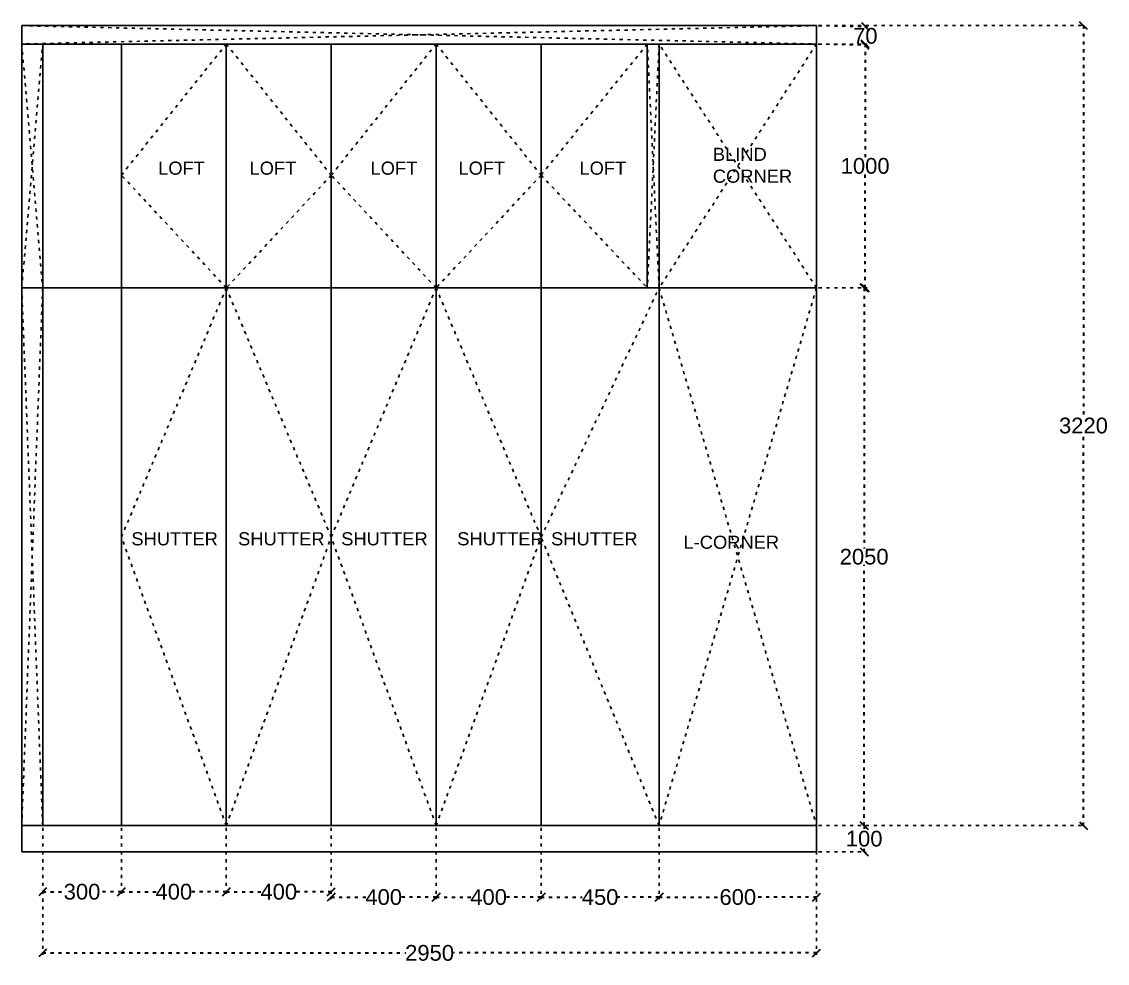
# Model space of a CAD drawing. Header units: millimetres. Extents: x 221542 to 643377, y 20779 to 241923.
# Drawn here: x 315846 to 319985, y 111961 to 115551 of the extents above; entities that cross this region are included whole.
import ezdxf

# ---------------------------------------------------------------- set-up
doc = ezdxf.new("R2010")
doc.units = ezdxf.units.MM
doc.header["$MEASUREMENT"] = 0
doc.linetypes.add('ACAD_ISO03W100', pattern=[30, 12, -18])
doc.layers.add('Walls', color=253, linetype='Continuous')
doc.styles.get("Standard").update_dxf_attribs({"font": 'arial.ttf'})
doc.dimstyles.get("Standard").update_dxf_attribs({"dimtxt": 60, "dimasz": 30, "dimexe": 7.75, "dimexo": 8.13, "dimgap": 0.63, "dimtad": 0, "dimtih": 1, "dimtoh": 1, "dimdec": 0, "dimzin": 0, "dimtxsty": 'Standard', "dimblk": 'OBLIQUE', "dimcen": 2.25, "dimclrd": 1, "dimclre": 1, "dimclrt": 1, "dimadec": 0, "dimazin": 0, "dimtfac": 1, "dimtdec": 0, "dimtofl": 0, "dimtmove": 0, "dimatfit": 3, "dimfxl": 1, "dimtolj": 1, "dimtzin": 0, "dimlwd": 30, "dimarcsym": 0})

# ---------------------------------------------------------------- blocks, each defined once
blk = doc.blocks.new('_Oblique')
at = {"color": 0, "linetype": 'ByBlock', "lineweight": -2}
blk.add_line((-0.5, -0.5), (0.5, 0.5), dxfattribs=at)
blk = doc.blocks.new('*D1068')
at = {"layer": 'Defpoints', "color": 0, "linetype": 'ACAD_ISO03W100', "transparency": 16777216}
for p in [(318876, 115535.5), (318874.4, 115465.5), (319061.4, 115461.2)]:
    blk.add_point(p, dxfattribs=at)
at = {"layer": 'Walls', "color": 1, "linetype": 'ACAD_ISO03W100', "lineweight": -2, "transparency": 16777216}
for p, q in [((318884.1, 115535.3), (319070.7, 115531)), ((318882.5, 115465.3), (319069.1, 115461))]:
    blk.add_line(p, q, dxfattribs=at)
at = {"layer": 'Walls', "color": 1, "linetype": 'ACAD_ISO03W100', "lineweight": 30, "transparency": 16777216}
for p, q in [((319063, 115531.2), (319062.9, 115527.5)), ((319061.4, 115461.2), (319061.5, 115464.9))]:
    blk.add_line(p, q, dxfattribs=at)
at = {"layer": 'Walls', "color": 1, "linetype": 'ACAD_ISO03W100', "lineweight": 30, "transparency": 16777216, "xscale": 30, "yscale": 30, "zscale": 30}
for p, rotation in [((319063, 115531.2), 88.67657053874741), ((319061.4, 115461.2), 268.6765705387475)]:
    blk.add_blockref('_Oblique', p, dxfattribs=dict(at, rotation=rotation))
at = {"layer": 'Walls', "color": 1, "linetype": 'ACAD_ISO03W100', "transparency": 16777216, "insert": (319062.2, 115496.2), "char_height": 60, "attachment_point": 5}
blk.add_mtext('\\A1;70', dxfattribs=at)
blk = doc.blocks.new('*D1069')
at = {"layer": 'Defpoints', "color": 0, "linetype": 'ACAD_ISO03W100', "transparency": 16777216}
for p in [(318876, 115465.5), (318876, 114535.5), (319061.5, 114535.5)]:
    blk.add_point(p, dxfattribs=at)
at = {"layer": 'Walls', "color": 1, "linetype": 'ACAD_ISO03W100', "lineweight": -2, "transparency": 16777216}
for p, q in [((318884.1, 115465.5), (319069.2, 115465.5)), ((318884.1, 114535.5), (319069.2, 114535.5))]:
    blk.add_line(p, q, dxfattribs=at)
at = {"layer": 'Walls', "color": 1, "linetype": 'ACAD_ISO03W100', "lineweight": 30, "transparency": 16777216}
for p, q in [((319061.5, 115465.5), (319061.5, 115031.8)), ((319061.5, 114535.5), (319061.5, 114969.2))]:
    blk.add_line(p, q, dxfattribs=at)
at = {"layer": 'Walls', "color": 1, "linetype": 'ACAD_ISO03W100', "lineweight": 30, "transparency": 16777216, "xscale": 30, "yscale": 30, "zscale": 30}
for p, rotation in [((319061.5, 115465.5), 90), ((319061.5, 114535.5), 270)]:
    blk.add_blockref('_Oblique', p, dxfattribs=dict(at, rotation=rotation))
at = {"layer": 'Walls', "color": 1, "linetype": 'ACAD_ISO03W100', "transparency": 16777216, "insert": (319061.5, 115000.5), "char_height": 60, "attachment_point": 5}
blk.add_mtext('\\A1;1000', dxfattribs=at)
blk = doc.blocks.new('*D1070')
at = {"layer": 'Defpoints', "color": 0, "linetype": 'ACAD_ISO03W100', "transparency": 16777216}
for p in [(318876, 114535.5), (318876, 112485.5), (319057.7, 112485.5)]:
    blk.add_point(p, dxfattribs=at)
at = {"layer": 'Walls', "color": 1, "linetype": 'ACAD_ISO03W100', "lineweight": -2, "transparency": 16777216}
for p, q in [((318884.1, 114535.5), (319065.5, 114535.5)), ((318884.1, 112485.5), (319065.5, 112485.5))]:
    blk.add_line(p, q, dxfattribs=at)
at = {"layer": 'Walls', "color": 1, "linetype": 'ACAD_ISO03W100', "lineweight": 30, "transparency": 16777216}
for p, q in [((319057.7, 114535.5), (319057.7, 113541.8)), ((319057.7, 112485.5), (319057.7, 113479.2))]:
    blk.add_line(p, q, dxfattribs=at)
at = {"layer": 'Walls', "color": 1, "linetype": 'ACAD_ISO03W100', "lineweight": 30, "transparency": 16777216, "xscale": 30, "yscale": 30, "zscale": 30}
for p, rotation in [((319057.7, 114535.5), 90), ((319057.7, 112485.5), 270)]:
    blk.add_blockref('_Oblique', p, dxfattribs=dict(at, rotation=rotation))
at = {"layer": 'Walls', "color": 1, "linetype": 'ACAD_ISO03W100', "transparency": 16777216, "insert": (319057.7, 113510.5), "char_height": 60, "attachment_point": 5}
blk.add_mtext('\\A1;2050', dxfattribs=at)
blk = doc.blocks.new('*D1071')
at = {"layer": 'Defpoints', "color": 0, "linetype": 'ACAD_ISO03W100', "transparency": 16777216}
for p in [(318876, 112485.5), (319057.7, 112485.5), (318876, 112385.5)]:
    blk.add_point(p, dxfattribs=at)
at = {"layer": 'Walls', "color": 1, "linetype": 'ACAD_ISO03W100', "lineweight": -2, "transparency": 16777216}
for p, q in [((318884.1, 112485.5), (319065.5, 112485.5)), ((318884.1, 112385.5), (319065.5, 112385.5))]:
    blk.add_line(p, q, dxfattribs=at)
at = {"layer": 'Walls', "color": 1, "linetype": 'ACAD_ISO03W100', "lineweight": 30, "transparency": 16777216}
for p, q in [((319057.7, 112485.5), (319057.7, 112466.8)), ((319057.7, 112385.5), (319057.7, 112404.2))]:
    blk.add_line(p, q, dxfattribs=at)
at = {"layer": 'Walls', "color": 1, "linetype": 'ACAD_ISO03W100', "lineweight": 30, "transparency": 16777216, "xscale": 30, "yscale": 30, "zscale": 30}
for p, rotation in [((319057.7, 112485.5), 90), ((319057.7, 112385.5), 270)]:
    blk.add_blockref('_Oblique', p, dxfattribs=dict(at, rotation=rotation))
at = {"layer": 'Walls', "color": 1, "linetype": 'ACAD_ISO03W100', "transparency": 16777216, "insert": (319057.7, 112435.5), "char_height": 60, "attachment_point": 5}
blk.add_mtext('\\A1;100', dxfattribs=at)
blk = doc.blocks.new('*D1072')
at = {"layer": 'Defpoints', "color": 0, "linetype": 'ACAD_ISO03W100', "transparency": 16777216}
for p in [(318276, 112485.5), (318876, 112485.5), (318276, 112212.8)]:
    blk.add_point(p, dxfattribs=at)
at = {"layer": 'Walls', "color": 1, "linetype": 'ACAD_ISO03W100', "lineweight": -2, "transparency": 16777216}
for p, q in [((318276, 112477.4), (318276, 112205)), ((318876, 112477.4), (318876, 112205))]:
    blk.add_line(p, q, dxfattribs=at)
at = {"layer": 'Walls', "color": 1, "linetype": 'ACAD_ISO03W100', "lineweight": 30, "transparency": 16777216}
for p, q in [((318276, 112212.8), (318509, 112212.8)), ((318876, 112212.8), (318643, 112212.8))]:
    blk.add_line(p, q, dxfattribs=at)
at = {"layer": 'Walls', "color": 1, "linetype": 'ACAD_ISO03W100', "lineweight": 30, "transparency": 16777216, "xscale": 30, "yscale": 30, "zscale": 30, "rotation": 180}
blk.add_blockref('_Oblique', (318276, 112212.8), dxfattribs=at)
at = {"layer": 'Walls', "color": 1, "linetype": 'ACAD_ISO03W100', "lineweight": 30, "transparency": 16777216, "xscale": 30, "yscale": 30, "zscale": 30}
blk.add_blockref('_Oblique', (318876, 112212.8), dxfattribs=at)
at = {"layer": 'Walls', "color": 1, "linetype": 'ACAD_ISO03W100', "transparency": 16777216, "insert": (318576, 112212.8), "char_height": 60, "attachment_point": 5}
blk.add_mtext('\\A1;600', dxfattribs=at)
blk = doc.blocks.new('*D1073')
at = {"layer": 'Defpoints', "color": 0, "linetype": 'ACAD_ISO03W100', "transparency": 16777216}
for p in [(317826, 112485.5), (318276, 112485.5), (317826, 112212.8)]:
    blk.add_point(p, dxfattribs=at)
at = {"layer": 'Walls', "color": 1, "linetype": 'ACAD_ISO03W100', "lineweight": -2, "transparency": 16777216}
for p, q in [((317826, 112477.4), (317826, 112205)), ((318276, 112477.4), (318276, 112205))]:
    blk.add_line(p, q, dxfattribs=at)
at = {"layer": 'Walls', "color": 1, "linetype": 'ACAD_ISO03W100', "lineweight": 30, "transparency": 16777216}
for p, q in [((317826, 112212.8), (317983, 112212.8)), ((318276, 112212.8), (318119, 112212.8))]:
    blk.add_line(p, q, dxfattribs=at)
at = {"layer": 'Walls', "color": 1, "linetype": 'ACAD_ISO03W100', "lineweight": 30, "transparency": 16777216, "xscale": 30, "yscale": 30, "zscale": 30, "rotation": 180}
blk.add_blockref('_Oblique', (317826, 112212.8), dxfattribs=at)
at = {"layer": 'Walls', "color": 1, "linetype": 'ACAD_ISO03W100', "lineweight": 30, "transparency": 16777216, "xscale": 30, "yscale": 30, "zscale": 30}
blk.add_blockref('_Oblique', (318276, 112212.8), dxfattribs=at)
at = {"layer": 'Walls', "color": 1, "linetype": 'ACAD_ISO03W100', "transparency": 16777216, "insert": (318051, 112212.8), "char_height": 60, "attachment_point": 5}
blk.add_mtext('\\A1;450', dxfattribs=at)
blk = doc.blocks.new('*D1074')
at = {"layer": 'Defpoints', "color": 0, "linetype": 'ACAD_ISO03W100', "transparency": 16777216}
for p in [(317426, 112485.5), (317826, 112485.5), (317426, 112212.8)]:
    blk.add_point(p, dxfattribs=at)
at = {"layer": 'Walls', "color": 1, "linetype": 'ACAD_ISO03W100', "lineweight": -2, "transparency": 16777216}
for p, q in [((317426, 112477.4), (317426, 112205)), ((317826, 112477.4), (317826, 112205))]:
    blk.add_line(p, q, dxfattribs=at)
at = {"layer": 'Walls', "color": 1, "linetype": 'ACAD_ISO03W100', "lineweight": 30, "transparency": 16777216}
for p, q in [((317426, 112212.8), (317558, 112212.8)), ((317826, 112212.8), (317694, 112212.8))]:
    blk.add_line(p, q, dxfattribs=at)
at = {"layer": 'Walls', "color": 1, "linetype": 'ACAD_ISO03W100', "lineweight": 30, "transparency": 16777216, "xscale": 30, "yscale": 30, "zscale": 30, "rotation": 180}
blk.add_blockref('_Oblique', (317426, 112212.8), dxfattribs=at)
at = {"layer": 'Walls', "color": 1, "linetype": 'ACAD_ISO03W100', "lineweight": 30, "transparency": 16777216, "xscale": 30, "yscale": 30, "zscale": 30}
blk.add_blockref('_Oblique', (317826, 112212.8), dxfattribs=at)
at = {"layer": 'Walls', "color": 1, "linetype": 'ACAD_ISO03W100', "transparency": 16777216, "insert": (317626, 112212.8), "char_height": 60, "attachment_point": 5}
blk.add_mtext('\\A1;400', dxfattribs=at)
blk = doc.blocks.new('*D1075')
at = {"layer": 'Defpoints', "color": 0, "linetype": 'ACAD_ISO03W100', "transparency": 16777216}
for p in [(316226, 112485.5), (316626, 112485.5), (316626, 112233.2)]:
    blk.add_point(p, dxfattribs=at)
at = {"layer": 'Walls', "color": 1, "linetype": 'ACAD_ISO03W100', "lineweight": -2, "transparency": 16777216}
for p, q in [((316226, 112477.4), (316226, 112225.5)), ((316626, 112477.4), (316626, 112225.5))]:
    blk.add_line(p, q, dxfattribs=at)
at = {"layer": 'Walls', "color": 1, "linetype": 'ACAD_ISO03W100', "lineweight": 30, "transparency": 16777216}
for p, q in [((316226, 112233.2), (316358, 112233.2)), ((316626, 112233.2), (316494, 112233.2))]:
    blk.add_line(p, q, dxfattribs=at)
at = {"layer": 'Walls', "color": 1, "linetype": 'ACAD_ISO03W100', "lineweight": 30, "transparency": 16777216, "xscale": 30, "yscale": 30, "zscale": 30, "rotation": 180}
blk.add_blockref('_Oblique', (316226, 112233.2), dxfattribs=at)
at = {"layer": 'Walls', "color": 1, "linetype": 'ACAD_ISO03W100', "lineweight": 30, "transparency": 16777216, "xscale": 30, "yscale": 30, "zscale": 30}
blk.add_blockref('_Oblique', (316626, 112233.2), dxfattribs=at)
at = {"layer": 'Walls', "color": 1, "linetype": 'ACAD_ISO03W100', "transparency": 16777216, "insert": (316426, 112233.2), "char_height": 60, "attachment_point": 5}
blk.add_mtext('\\A1;400', dxfattribs=at)
blk = doc.blocks.new('*D1076')
at = {"layer": 'Defpoints', "color": 0, "linetype": 'ACAD_ISO03W100', "transparency": 16777216}
for p in [(316626, 112485.5), (317026, 112485.5), (317026, 112233.2)]:
    blk.add_point(p, dxfattribs=at)
at = {"layer": 'Walls', "color": 1, "linetype": 'ACAD_ISO03W100', "lineweight": -2, "transparency": 16777216}
for p, q in [((316626, 112477.4), (316626, 112225.5)), ((317026, 112477.4), (317026, 112225.5))]:
    blk.add_line(p, q, dxfattribs=at)
at = {"layer": 'Walls', "color": 1, "linetype": 'ACAD_ISO03W100', "lineweight": 30, "transparency": 16777216}
for p, q in [((316626, 112233.2), (316758, 112233.2)), ((317026, 112233.2), (316894, 112233.2))]:
    blk.add_line(p, q, dxfattribs=at)
at = {"layer": 'Walls', "color": 1, "linetype": 'ACAD_ISO03W100', "lineweight": 30, "transparency": 16777216, "xscale": 30, "yscale": 30, "zscale": 30, "rotation": 180}
blk.add_blockref('_Oblique', (316626, 112233.2), dxfattribs=at)
at = {"layer": 'Walls', "color": 1, "linetype": 'ACAD_ISO03W100', "lineweight": 30, "transparency": 16777216, "xscale": 30, "yscale": 30, "zscale": 30}
blk.add_blockref('_Oblique', (317026, 112233.2), dxfattribs=at)
at = {"layer": 'Walls', "color": 1, "linetype": 'ACAD_ISO03W100', "transparency": 16777216, "insert": (316826, 112233.2), "char_height": 60, "attachment_point": 5}
blk.add_mtext('\\A1;400', dxfattribs=at)
blk = doc.blocks.new('*D1077')
at = {"layer": 'Defpoints', "color": 0, "linetype": 'ACAD_ISO03W100', "transparency": 16777216}
for p in [(317026, 112485.5), (317426, 112485.5), (317426, 112212.8)]:
    blk.add_point(p, dxfattribs=at)
at = {"layer": 'Walls', "color": 1, "linetype": 'ACAD_ISO03W100', "lineweight": -2, "transparency": 16777216}
for p, q in [((317026, 112477.4), (317026, 112205)), ((317426, 112477.4), (317426, 112205))]:
    blk.add_line(p, q, dxfattribs=at)
at = {"layer": 'Walls', "color": 1, "linetype": 'ACAD_ISO03W100', "lineweight": 30, "transparency": 16777216}
for p, q in [((317026, 112212.8), (317158, 112212.8)), ((317426, 112212.8), (317294, 112212.8))]:
    blk.add_line(p, q, dxfattribs=at)
at = {"layer": 'Walls', "color": 1, "linetype": 'ACAD_ISO03W100', "lineweight": 30, "transparency": 16777216, "xscale": 30, "yscale": 30, "zscale": 30, "rotation": 180}
blk.add_blockref('_Oblique', (317026, 112212.8), dxfattribs=at)
at = {"layer": 'Walls', "color": 1, "linetype": 'ACAD_ISO03W100', "lineweight": 30, "transparency": 16777216, "xscale": 30, "yscale": 30, "zscale": 30}
blk.add_blockref('_Oblique', (317426, 112212.8), dxfattribs=at)
at = {"layer": 'Walls', "color": 1, "linetype": 'ACAD_ISO03W100', "transparency": 16777216, "insert": (317226, 112212.8), "char_height": 60, "attachment_point": 5}
blk.add_mtext('\\A1;400', dxfattribs=at)
blk = doc.blocks.new('*D1078')
at = {"layer": 'Defpoints', "color": 0, "linetype": 'ACAD_ISO03W100', "transparency": 16777216}
for p in [(315926, 112485.5), (316226, 112485.5), (315926, 112233.2)]:
    blk.add_point(p, dxfattribs=at)
at = {"layer": 'Walls', "color": 1, "linetype": 'ACAD_ISO03W100', "lineweight": -2, "transparency": 16777216}
for p, q in [((315926, 112477.4), (315926, 112225.5)), ((316226, 112477.4), (316226, 112225.5))]:
    blk.add_line(p, q, dxfattribs=at)
at = {"layer": 'Walls', "color": 1, "linetype": 'ACAD_ISO03W100', "lineweight": 30, "transparency": 16777216}
for p, q in [((315926, 112233.2), (316009.2, 112233.2)), ((316226, 112233.2), (316142.8, 112233.2))]:
    blk.add_line(p, q, dxfattribs=at)
at = {"layer": 'Walls', "color": 1, "linetype": 'ACAD_ISO03W100', "lineweight": 30, "transparency": 16777216, "xscale": 30, "yscale": 30, "zscale": 30, "rotation": 180}
blk.add_blockref('_Oblique', (315926, 112233.2), dxfattribs=at)
at = {"layer": 'Walls', "color": 1, "linetype": 'ACAD_ISO03W100', "lineweight": 30, "transparency": 16777216, "xscale": 30, "yscale": 30, "zscale": 30}
blk.add_blockref('_Oblique', (316226, 112233.2), dxfattribs=at)
at = {"layer": 'Walls', "color": 1, "linetype": 'ACAD_ISO03W100', "transparency": 16777216, "insert": (316076, 112233.2), "char_height": 60, "attachment_point": 5}
blk.add_mtext('\\A1;300', dxfattribs=at)
blk = doc.blocks.new('*D1079')
at = {"layer": 'Defpoints', "color": 0, "linetype": 'ACAD_ISO03W100', "transparency": 16777216}
for p in [(315926, 112485.5), (318876, 112485.5), (318876, 112000)]:
    blk.add_point(p, dxfattribs=at)
at = {"layer": 'Walls', "color": 1, "linetype": 'ACAD_ISO03W100', "lineweight": -2, "transparency": 16777216}
for p, q in [((315926, 112477.4), (315926, 111992.3)), ((318876, 112477.4), (318876, 111992.3))]:
    blk.add_line(p, q, dxfattribs=at)
at = {"layer": 'Walls', "color": 1, "linetype": 'ACAD_ISO03W100', "lineweight": 30, "transparency": 16777216}
for p, q in [((315926, 112000), (317310.4, 112000)), ((318876, 112000), (317491.6, 112000))]:
    blk.add_line(p, q, dxfattribs=at)
at = {"layer": 'Walls', "color": 1, "linetype": 'ACAD_ISO03W100', "lineweight": 30, "transparency": 16777216, "xscale": 30, "yscale": 30, "zscale": 30, "rotation": 180}
blk.add_blockref('_Oblique', (315926, 112000), dxfattribs=at)
at = {"layer": 'Walls', "color": 1, "linetype": 'ACAD_ISO03W100', "lineweight": 30, "transparency": 16777216, "xscale": 30, "yscale": 30, "zscale": 30}
blk.add_blockref('_Oblique', (318876, 112000), dxfattribs=at)
at = {"layer": 'Walls', "color": 1, "linetype": 'ACAD_ISO03W100', "transparency": 16777216, "insert": (317401, 112000), "char_height": 60, "attachment_point": 5}
blk.add_mtext('\\A1;2950', dxfattribs=at)
blk = doc.blocks.new('*D1080')
at = {"layer": 'Defpoints', "color": 0, "linetype": 'ACAD_ISO03W100', "transparency": 16777216}
for p in [(318876, 115535.5), (318876, 112485.5), (319893.8, 112485.5)]:
    blk.add_point(p, dxfattribs=at)
at = {"layer": 'Walls', "color": 1, "linetype": 'ACAD_ISO03W100', "lineweight": -2, "transparency": 16777216}
for p, q in [((318884.1, 115535.5), (319901.5, 115535.5)), ((318884.1, 112485.5), (319901.5, 112485.5))]:
    blk.add_line(p, q, dxfattribs=at)
at = {"layer": 'Walls', "color": 1, "linetype": 'ACAD_ISO03W100', "lineweight": 30, "transparency": 16777216}
for p, q in [((319893.8, 115535.5), (319893.8, 114041.8)), ((319893.8, 112485.5), (319893.8, 113979.2))]:
    blk.add_line(p, q, dxfattribs=at)
at = {"layer": 'Walls', "color": 1, "linetype": 'ACAD_ISO03W100', "lineweight": 30, "transparency": 16777216, "xscale": 30, "yscale": 30, "zscale": 30}
for p, rotation in [((319893.8, 115535.5), 90), ((319893.8, 112485.5), 270)]:
    blk.add_blockref('_Oblique', p, dxfattribs=dict(at, rotation=rotation))
at = {"layer": 'Walls', "color": 1, "linetype": 'ACAD_ISO03W100', "transparency": 16777216, "insert": (319893.8, 114010.5), "char_height": 60, "attachment_point": 5}
blk.add_mtext('\\A1;3220', dxfattribs=at)

msp = doc.modelspace()

# ---------------------------------------------------------------- linework, layer by layer
at = {"layer": 'Walls', "color": 18, "true_color": 0x000000}
for p, q in [((315846, 115535.5), (315846, 112385.5)), ((315846, 115535.5), (318876, 115535.5)), ((318876, 115535.5), (318876, 114535.5)), ((315846, 115465.5), (318876, 115465.5)), ((315926, 115465.5), (315926, 112485.5)), ((316226, 115465.5), (316226, 112485.5)), ((316626, 115465.5), (316626, 112485.5)), ((317026, 115465.5), (317026, 112485.5)), ((317426, 115465.5), (317426, 112485.5)), ((317826, 115465.5), (317826, 112485.5)), ((318231, 115465.5), (318231, 114535.5)), ((318276, 115465.5), (318276, 114535.5)), ((315846, 114535.5), (318876, 114535.5)), ((316626, 114535.5), (316626, 112485.5)), ((318276, 114535.5), (318276, 112485.5)), ((318876, 114535.5), (318876, 112385.5)), ((315846, 112485.5), (315926, 112485.5)), ((318876, 112485.5), (315846, 112485.5)), ((315926, 112485.5), (316226, 112485.5)), ((318876, 112385.5), (315846, 112385.5))]:
    msp.add_line(p, q, dxfattribs=at)
at = {"layer": 'Walls', "color": 242, "linetype": 'ACAD_ISO03W100', "true_color": 0xcd2027}
for points in [[(315846, 115535.5), (318876, 115465.5), (318876, 115535.5), (315846, 115465.5)], [(318276, 115465.5), (318231, 114535.5)], [(318276, 114535.5), (318231, 115465.5)], [(315926, 114535.5), (315846, 112485.5), (315926, 112485.5), (315846, 114535.5)]]:
    msp.add_lwpolyline(points, dxfattribs=at)
at = {"layer": 'Walls', "color": 240, "linetype": 'ACAD_ISO03W100', "true_color": 0xed1f24}
msp.add_lwpolyline([(315846, 114535.5), (315926, 115465.5), (315846, 115465.5), (315926, 114535.5)], dxfattribs=at)
at = {"layer": 'Walls', "color": 9, "linetype": 'ACAD_ISO03W100', "true_color": 0xc7c8ca}
for points in [[(316626, 115465.5), (317026, 114965.5), (316626, 114535.5), (316226, 114965.5), (316626, 115465.5)], [(317426, 115465.5), (317826, 114965.5), (317426, 114535.5), (317026, 114965.5), (317426, 115465.5)], [(318231, 115465.5), (317826, 114965.5), (318231, 114535.5)], [(318876, 115465.5), (318276, 114535.5)], [(318876, 114535.5), (318276, 115465.5)], [(316626, 112485.5), (316226, 113585.5), (316626, 114535.5)], [(316626, 112485.5), (317026, 113585.5), (316626, 114535.5)], [(317426, 112485.5), (317026, 113585.5), (317426, 114535.5)], [(317426, 112485.5), (317826, 113585.5), (317426, 114535.5)], [(318276, 112485.5), (317826, 113585.5), (318276, 114535.5)], [(318876, 114535.5), (318276, 112485.5)], [(318276, 114535.5), (318876, 112485.5)]]:
    msp.add_lwpolyline(points, dxfattribs=at)

# ---------------------------------------------------------------- texts
at = {"color": 7, "char_height": 50}
for s, width, insert, attachment_point in [('BLIND CORNER', 282.386, (318480.8, 115069.9), 1), ('LOFT', 282.386, (316365.9, 115017.2), 1), ('LOFT', 282.386, (316714.4, 115017.2), 1), ('LOFT', 282.386, (317175.7, 115017.2), 1), ('LOFT', 282.386, (317510.9, 115017.2), 1), ('LOFT', 282.386, (317972.3, 115017.2), 1), ('SHUTTER', 300.775, (316593.9, 113604), 3), ('SHUTTER', 300.775, (316670.9, 113604), 1), ('SHUTTER', 300.775, (317393.9, 113604), 3), ('SHUTTER', 300.775, (317506.4, 113604), 1), ('SHUTTER', 300.775, (318193.9, 113604), 3), ('L-CORNER', 300.775, (318733.7, 113590.9), 3)]:
    msp.add_mtext_dynamic_manual_height_columns(s, width=width, gutter_width=1213, heights=[0], dxfattribs=dict(at, insert=insert, attachment_point=attachment_point))

# ---------------------------------------------------------------- dimensions: what is measured, and where the dimension line sits
at = {"layer": 'Walls', "color": 242, "linetype": 'ACAD_ISO03W100', "true_color": 0xcd2027}
dim = msp.add_aligned_dim(p1=(318876, 115535.5), p2=(318874.4, 115465.5), distance=187, dimstyle='Standard', dxfattribs=at)
dim.commit()
dim.dimension.update_dxf_attribs({"geometry": '*D1068', "text_midpoint": (319062.2, 115496.2)})
for base, p1, p2, text, picture, middle in [((319893.8, 112485.5), (318876, 115535.5), (318876, 112485.5), '3220', '*D1080', (319893.8, 114010.5)), ((319061.5, 114535.5), (318876, 115465.5), (318876, 114535.5), '1000', '*D1069', (319061.5, 115000.5))]:
    dim = msp.add_linear_dim(base=base, p1=p1, p2=p2, angle=90, text=text, dimstyle='Standard', dxfattribs=at)
    dim.commit()
    dim.dimension.update_dxf_attribs({"geometry": picture, "text_midpoint": middle})
for p1, picture, middle in [((318876, 114535.5), '*D1070', (319057.7, 113510.5)), ((318876, 112385.5), '*D1071', (319057.7, 112435.5))]:
    dim = msp.add_linear_dim(base=(319057.7, 112485.5), p1=p1, p2=(318876, 112485.5), angle=90, dimstyle='Standard', dxfattribs=at)
    dim.commit()
    dim.dimension.update_dxf_attribs({"geometry": picture, "text_midpoint": middle})
for base, p1, p2, picture, middle in [((315926, 112233.2), (316226, 112485.5), (315926, 112485.5), '*D1078', (316076, 112233.2)), ((318876, 112000), (315926, 112485.5), (318876, 112485.5), '*D1079', (317401, 112000)), ((316626, 112233.2), (316226, 112485.5), (316626, 112485.5), '*D1075', (316426, 112233.2)), ((317026, 112233.2), (316626, 112485.5), (317026, 112485.5), '*D1076', (316826, 112233.2)), ((317426, 112212.8), (317026, 112485.5), (317426, 112485.5), '*D1077', (317226, 112212.8)), ((317426, 112212.8), (317826, 112485.5), (317426, 112485.5), '*D1074', (317626, 112212.8)), ((317826, 112212.8), (318276, 112485.5), (317826, 112485.5), '*D1073', (318051, 112212.8)), ((318276, 112212.8), (318876, 112485.5), (318276, 112485.5), '*D1072', (318576, 112212.8))]:
    dim = msp.add_linear_dim(base=base, p1=p1, p2=p2, dimstyle='Standard', dxfattribs=at)
    dim.commit()
    dim.dimension.update_dxf_attribs({"geometry": picture, "text_midpoint": middle})

doc.saveas('drawing.dxf')
